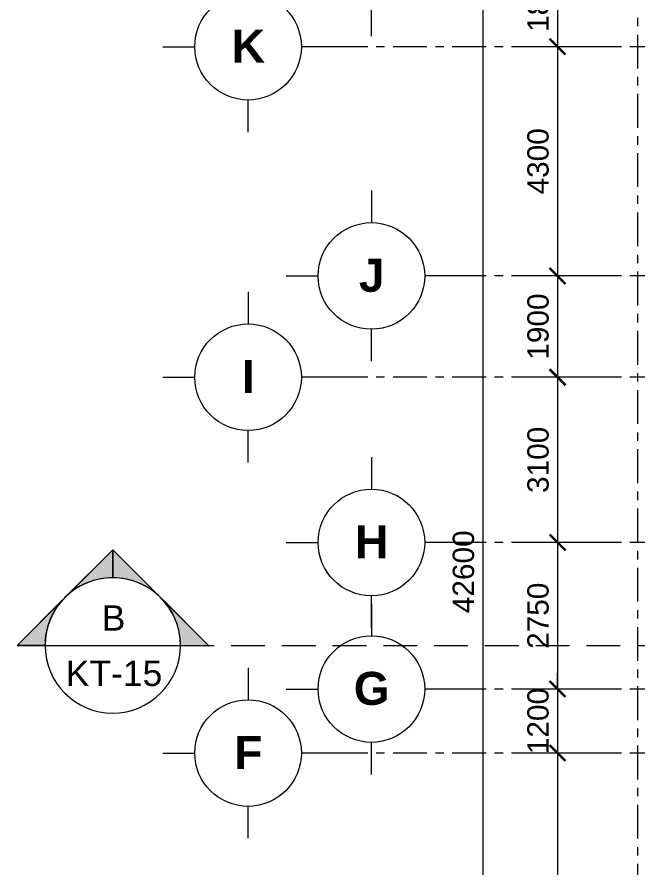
# Model space of a CAD drawing. Header units: millimetres. Extents: x -20144 to 117583, y -11426 to 48263.
# Drawn here: x -20144 to -8490, y 15744 to 31707 of the extents above; entities that cross this region are included whole.
import ezdxf

# ---------------------------------------------------------------- set-up
doc = ezdxf.new("R2010")
doc.units = ezdxf.units.MM
doc.linetypes.add('Grid Line', pattern=[22.225, 12.7, -3.175, 3.175, -3.175])
doc.linetypes.add('HIDDEN2', pattern=[4.7625, 3.175, -1.5875])
for name, color, linetype, lineweight in [('DIM', 1, 'Continuous', 5), ('G-ANNO-SYMB', 111, 'Continuous', 5), ('KH', 6, 'Continuous', 5), ('KI-HIEU-1', 151, 'Continuous', 9), ('NET THAY 1', 41, 'Continuous', 5), ('NET THAY 2', 55, 'Continuous', 5), ('TRUC', 225, 'Continuous', 5)]:
    doc.layers.add(name, color=color, linetype=linetype, lineweight=lineweight)
doc.styles.add('Arial', font='arial.ttf', dxfattribs={"height": 360})
doc.styles.add('Arial_B', font='arialbd.ttf', dxfattribs={"height": 619.047619})
doc.styles.add('TA1', font='arial.ttf')
doc.dimstyles.new('D_200_KTx2', dxfattribs={"dimtxt": 400, "dimasz": 300, "dimexe": 300, "dimexo": 300, "dimgap": 160, "dimtad": 1, "dimdec": 0, "dimzin": 9, "dimtxsty": 'TA1', "dimblk": 'ARCHTICK', "dimcen": 1, "dimdle": 300, "dimclrd": 256, "dimclre": 256, "dimclrt": 7, "dimadec": 0, "dimazin": 0, "dimtfac": 1, "dimtdec": 0, "dimtix": 1, "dimtmove": 1, "dimatfit": 3, "dimldrblk": 'ARCHTICK', "dimfxl": 1, "dimtolj": 1, "dimtzin": 0, "dimlwd": -1, "dimlwe": -1, "dimarcsym": 0})

# ---------------------------------------------------------------- blocks, each defined once
blk = doc.blocks.new('Railing - NBS_RailInfillPnl_Post-720245-MẶT BẰNG TẦNG 24')
at = {"layer": 'NET THAY 2'}
for p, q in [((-13, -5), (-13, 5)), ((13, 5), (-13, 5)), ((13, 5), (13, -5)), ((-13, -5), (13, -5))]:
    blk.add_line(p, q, dxfattribs=at)
blk = doc.blocks.new('Railing - NBS_RailInfillPnl_Post-721024-MẶT BẰNG TẦNG 24')
at = {"layer": 'NET THAY 2'}
for p, q in [((-13, -5), (-13, 5)), ((13, 5), (13, -5))]:
    blk.add_line(p, q, dxfattribs=at)
blk = doc.blocks.new('Railing - Railing-542844-MẶT BẰNG TẦNG 24')
at = {"layer": 'NET THAY 1'}
for p, q in [((4426, 42600), (1651, 42600)), ((2489, 42540), (1651, 42540)), ((1651, 42473), (4426, 42473)), ((4426, 42473), (1651, 42473)), ((3489, 42540), (2502, 42540)), ((4426, 42540), (3502, 42540)), ((4426, 42600), (4426, 42581)), ((4426, 42559), (4426, 42540)), ((4426, 42540), (4426, 42530)), ((4426, 42530), (4426, 42485)), ((4426, 42485), (4426, 42473)), ((1351, 42400), (-6149, 42400)), ((-5311, 42340), (-6149, 42340)), ((-4311, 42340), (-5298, 42340)), ((-3311, 42340), (-4298, 42340)), ((-2311, 42340), (-3298, 42340)), ((-1311, 42340), (-2298, 42340)), ((-311, 42340), (-1298, 42340)), ((689, 42340), (-298, 42340)), ((1351, 42340), (702, 42340)), ((-6149, 42273), (1351, 42273)), ((1351, 42273), (-6149, 42273)), ((-8499, 42100), (-8499, 33100)), ((-8439, 42100), (-8439, 41379)), ((-8372, 33100), (-8372, 42100)), ((-8372, 42100), (-8372, 33100)), ((-8439, 41366), (-8439, 40379)), ((-8439, 40366), (-8439, 39379)), ((-8439, 39366), (-8439, 38379)), ((-8439, 38366), (-8439, 37379)), ((-8439, 37366), (-8439, 36379)), ((-8439, 36366), (-8439, 35379)), ((-8439, 35366), (-8439, 34379)), ((-8439, 34366), (-8439, 33379)), ((-8439, 33366), (-8439, 33100)), ((-1772, 32927), (-6149, 32927)), ((-6149, 32927), (-1772, 32927)), ((-1772, 31127), (-1772, 32927)), ((-1772, 32927), (-1772, 31127)), ((-5856, 32860), (-6149, 32860)), ((-6149, 32800), (-1899, 32800)), ((-4856, 32860), (-5843, 32860)), ((-3856, 32860), (-4843, 32860)), ((-2856, 32860), (-3843, 32860)), ((-1839, 32860), (-2843, 32860)), ((-1899, 32800), (-1899, 31000)), ((-1839, 32860), (-1839, 31979)), ((-1839, 31966), (-1839, 31060)), ((-1899, 31000), (1351, 31000)), ((-1839, 31060), (-1656, 31060)), ((1351, 31127), (-1772, 31127)), ((-1772, 31127), (1351, 31127)), ((-1643, 31060), (-656, 31060)), ((-643, 31060), (344, 31060)), ((357, 31060), (1344, 31060))]:
    blk.add_line(p, q, dxfattribs=at)
for points, knots in [([(-1784, 32915), (-1783, 32916), (-1782, 32918), (-1780, 32920), (-1779, 32921), (-1778, 32922), (-1777, 32923), (-1776, 32923), (-1775, 32924), (-1775, 32925), (-1774, 32925), (-1773, 32926), (-1773, 32927), (-1772, 32927), (-1772, 32927)], [-1, -1, -1, -1, -0.833333, -0.75, -0.666667, -0.625, -0.583333, -0.5, -0.458333, -0.416667, -0.333333, -0.25, -0.166667, 0, 0, 0, 0]), ([(-1839, 32860), (-1839, 32860), (-1839, 32860), (-1839, 32861), (-1838, 32861), (-1838, 32862), (-1837, 32863), (-1836, 32863), (-1836, 32864), (-1835, 32864), (-1834, 32865), (-1833, 32866), (-1832, 32868), (-1830, 32869), (-1829, 32870)], [-1, -1, -1, -1, -0.833333, -0.75, -0.666667, -0.583333, -0.541667, -0.5, -0.416667, -0.375, -0.333333, -0.25, -0.166667, 0, 0, 0, 0]), ([(-1829, 31070), (-1830, 31069), (-1832, 31068), (-1833, 31066), (-1834, 31065), (-1835, 31064), (-1836, 31064), (-1836, 31063), (-1837, 31062), (-1838, 31062), (-1838, 31061), (-1839, 31061), (-1839, 31060), (-1839, 31060), (-1839, 31060)], [0, 0, 0, 0, 0.166667, 0.25, 0.333333, 0.375, 0.416667, 0.5, 0.541667, 0.583333, 0.666667, 0.75, 0.833333, 1, 1, 1, 1]), ([(-1772, 31127), (-1772, 31127), (-1773, 31127), (-1773, 31126), (-1774, 31125), (-1775, 31125), (-1775, 31124), (-1776, 31123), (-1777, 31122), (-1778, 31121), (-1779, 31120), (-1780, 31119), (-1782, 31118), (-1783, 31116), (-1784, 31115)], [0, 0, 0, 0, 0.166667, 0.25, 0.333333, 0.416667, 0.458333, 0.5, 0.583333, 0.666667, 0.708333, 0.75, 0.833333, 1, 1, 1, 1])]:
    blk.add_open_spline(points, degree=3, knots=knots, dxfattribs=at)
for name, p, rotation in [('Railing - NBS_RailInfillPnl_Post-720245-MẶT BẰNG TẦNG 24', (1381, 42570), 180), ('Railing - NBS_RailInfillPnl_Post-721024-MẶT BẰNG TẦNG 24', (2903, 42570), 90), ('Railing - NBS_RailInfillPnl_Post-720245-MẶT BẰNG TẦNG 24', (-8469, 42370), 180), ('Railing - NBS_RailInfillPnl_Post-721024-MẶT BẰNG TẦNG 24', (-4529, 42370), 90), ('Railing - NBS_RailInfillPnl_Post-721024-MẶT BẰNG TẦNG 24', (-2559, 42370), 90), ('Railing - NBS_RailInfillPnl_Post-721024-MẶT BẰNG TẦNG 24', (-589, 42370), 90), ('Railing - NBS_RailInfillPnl_Post-720245-MẶT BẰNG TẦNG 24', (1381, 42370), 90), ('Railing - NBS_RailInfillPnl_Post-721024-MẶT BẰNG TẦNG 24', (-8469, 40462), 180), ('Railing - NBS_RailInfillPnl_Post-721024-MẶT BẰNG TẦNG 24', (-8469, 38554), 180), ('Railing - NBS_RailInfillPnl_Post-721024-MẶT BẰNG TẦNG 24', (-8469, 36646), 180), ('Railing - NBS_RailInfillPnl_Post-721024-MẶT BẰNG TẦNG 24', (-8469, 34738), 180), ('Railing - NBS_RailInfillPnl_Post-720245-MẶT BẰNG TẦNG 24', (-8469, 32830), 270), ('Railing - NBS_RailInfillPnl_Post-721024-MẶT BẰNG TẦNG 24', (-4069, 32830), 270), ('Railing - NBS_RailInfillPnl_Post-720245-MẶT BẰNG TẦNG 24', (-1869, 32830), 180), ('Railing - NBS_RailInfillPnl_Post-720245-MẶT BẰNG TẦNG 24', (-1869, 31030), 270), ('Railing - NBS_RailInfillPnl_Post-721024-MẶT BẰNG TẦNG 24', (-259, 31030), 270)]:
    blk.add_blockref(name, p, dxfattribs=dict(rotation=rotation))
blk = doc.blocks.new('_ARCHTICK')
at = {"color": 0, "linetype": 'ByBlock', "const_width": 0.15}
blk.add_lwpolyline([(-0.5, -0.5), (0.5, 0.5)], dxfattribs=at)
blk = doc.blocks.new('*D277')
at = {"layer": 'Defpoints', "color": 0, "transparency": 16777216}
for p in [(-8499, 32950), (-9999, 31150), (-8499, 31150)]:
    blk.add_point(p, dxfattribs=at)
at = {"layer": 'DIM', "transparency": 16777216}
for p, q in [((-9999, 33250), (-9999, 30850)), ((-8799, 32950), (-10299, 32950)), ((-8799, 31150), (-10299, 31150))]:
    blk.add_line(p, q, dxfattribs=at)
at = {"layer": 'DIM', "transparency": 16777216, "xscale": 300, "yscale": 300, "zscale": 300}
for p, rotation in [((-9999, 32950), 90), ((-9999, 31150), 270)]:
    blk.add_blockref('_ARCHTICK', p, dxfattribs=dict(at, rotation=rotation))
at = {"layer": 'DIM', "color": 7, "transparency": 16777216, "insert": (-10364, 32050), "char_height": 400, "attachment_point": 5, "rotation": 90, "style": 'TA1'}
blk.add_mtext('\\A1;1800', dxfattribs=at)
blk = doc.blocks.new('*D278')
at = {"layer": 'Defpoints', "color": 0, "transparency": 16777216}
for p in [(-8499, 31150), (-9999, 26850), (-8499, 26850)]:
    blk.add_point(p, dxfattribs=at)
at = {"layer": 'DIM', "transparency": 16777216}
for p, q in [((-9999, 31450), (-9999, 26550)), ((-8799, 31150), (-10299, 31150)), ((-8799, 26850), (-10299, 26850))]:
    blk.add_line(p, q, dxfattribs=at)
at = {"layer": 'DIM', "transparency": 16777216, "xscale": 300, "yscale": 300, "zscale": 300}
for p, rotation in [((-9999, 31150), 90), ((-9999, 26850), 270)]:
    blk.add_blockref('_ARCHTICK', p, dxfattribs=dict(at, rotation=rotation))
at = {"layer": 'DIM', "color": 7, "transparency": 16777216, "insert": (-10364, 29000), "char_height": 400, "attachment_point": 5, "rotation": 90, "style": 'TA1'}
blk.add_mtext('\\A1;4300', dxfattribs=at)
blk = doc.blocks.new('*D279')
at = {"layer": 'Defpoints', "color": 0, "transparency": 16777216}
for p in [(-8499, 26850), (-9999, 24950), (-8499, 24950)]:
    blk.add_point(p, dxfattribs=at)
at = {"layer": 'DIM', "transparency": 16777216}
for p, q in [((-9999, 27150), (-9999, 24650)), ((-8799, 26850), (-10299, 26850)), ((-8799, 24950), (-10299, 24950))]:
    blk.add_line(p, q, dxfattribs=at)
at = {"layer": 'DIM', "transparency": 16777216, "xscale": 300, "yscale": 300, "zscale": 300}
for p, rotation in [((-9999, 26850), 90), ((-9999, 24950), 270)]:
    blk.add_blockref('_ARCHTICK', p, dxfattribs=dict(at, rotation=rotation))
at = {"layer": 'DIM', "color": 7, "transparency": 16777216, "insert": (-10364, 25900), "char_height": 400, "attachment_point": 5, "rotation": 90, "style": 'TA1'}
blk.add_mtext('\\A1;1900', dxfattribs=at)
blk = doc.blocks.new('*D280')
at = {"layer": 'Defpoints', "color": 0, "transparency": 16777216}
for p in [(-8499, 24950), (-9999, 21850), (-8499, 21850)]:
    blk.add_point(p, dxfattribs=at)
at = {"layer": 'DIM', "transparency": 16777216}
for p, q in [((-9999, 25250), (-9999, 21550)), ((-8799, 24950), (-10299, 24950)), ((-8799, 21850), (-10299, 21850))]:
    blk.add_line(p, q, dxfattribs=at)
at = {"layer": 'DIM', "transparency": 16777216, "xscale": 300, "yscale": 300, "zscale": 300}
for p, rotation in [((-9999, 24950), 90), ((-9999, 21850), 270)]:
    blk.add_blockref('_ARCHTICK', p, dxfattribs=dict(at, rotation=rotation))
at = {"layer": 'DIM', "color": 7, "transparency": 16777216, "insert": (-10364, 23400), "char_height": 400, "attachment_point": 5, "rotation": 90, "style": 'TA1'}
blk.add_mtext('\\A1;3100', dxfattribs=at)
blk = doc.blocks.new('*D281')
at = {"layer": 'Defpoints', "color": 0, "transparency": 16777216}
for p in [(-8499, 21850), (-9999, 19100), (-8499, 19100)]:
    blk.add_point(p, dxfattribs=at)
at = {"layer": 'DIM', "transparency": 16777216}
for p, q in [((-9999, 22150), (-9999, 18800)), ((-8799, 21850), (-10299, 21850)), ((-8799, 19100), (-10299, 19100))]:
    blk.add_line(p, q, dxfattribs=at)
at = {"layer": 'DIM', "transparency": 16777216, "xscale": 300, "yscale": 300, "zscale": 300}
for p, rotation in [((-9999, 21850), 90), ((-9999, 19100), 270)]:
    blk.add_blockref('_ARCHTICK', p, dxfattribs=dict(at, rotation=rotation))
at = {"layer": 'DIM', "color": 7, "transparency": 16777216, "insert": (-10364, 20475), "char_height": 400, "attachment_point": 5, "rotation": 90, "style": 'TA1'}
blk.add_mtext('\\A1;2750', dxfattribs=at)
blk = doc.blocks.new('*D282')
at = {"layer": 'Defpoints', "color": 0, "transparency": 16777216}
for p in [(-8499, 19100), (-9999, 17900), (-8499, 17900)]:
    blk.add_point(p, dxfattribs=at)
at = {"layer": 'DIM', "transparency": 16777216}
for p, q in [((-9999, 19100), (-9999, 19400)), ((-8799, 19100), (-10299, 19100)), ((-9999, 19100), (-9999, 17900)), ((-8799, 17900), (-10299, 17900)), ((-9999, 17900), (-9999, 17600))]:
    blk.add_line(p, q, dxfattribs=at)
at = {"layer": 'DIM', "transparency": 16777216, "xscale": 300, "yscale": 300, "zscale": 300}
for p, rotation in [((-9999, 19100), 270), ((-9999, 17900), 90)]:
    blk.add_blockref('_ARCHTICK', p, dxfattribs=dict(at, rotation=rotation))
at = {"layer": 'DIM', "color": 7, "transparency": 16777216, "insert": (-10364, 18500), "char_height": 400, "attachment_point": 5, "rotation": 90, "style": 'TA1'}
blk.add_mtext('\\A1;1200', dxfattribs=at)
blk = doc.blocks.new('*D283')
at = {"layer": 'Defpoints', "color": 0, "transparency": 16777216}
for p in [(-8499, 17900), (-9999, 11450), (-8499, 11450)]:
    blk.add_point(p, dxfattribs=at)
at = {"layer": 'DIM', "transparency": 16777216}
for p, q in [((-9999, 18200), (-9999, 11150)), ((-8799, 17900), (-10299, 17900)), ((-8799, 11450), (-10299, 11450))]:
    blk.add_line(p, q, dxfattribs=at)
at = {"layer": 'DIM', "transparency": 16777216, "xscale": 300, "yscale": 300, "zscale": 300}
for p, rotation in [((-9999, 17900), 90), ((-9999, 11450), 270)]:
    blk.add_blockref('_ARCHTICK', p, dxfattribs=dict(at, rotation=rotation))
at = {"layer": 'DIM', "color": 7, "transparency": 16777216, "insert": (-10364, 14675), "char_height": 400, "attachment_point": 5, "rotation": 90, "style": 'TA1'}
blk.add_mtext('\\A1;6450', dxfattribs=at)
blk = doc.blocks.new('*D287')
at = {"layer": 'Defpoints', "color": 0, "transparency": 16777216}
for p in [(-8499, 42600), (-11399, 0), (-8499, 0)]:
    blk.add_point(p, dxfattribs=at)
at = {"layer": 'DIM', "transparency": 16777216}
for p, q in [((-11399, 42900), (-11399, -300)), ((-8799, 42600), (-11699, 42600)), ((-8799, 0), (-11699, 0))]:
    blk.add_line(p, q, dxfattribs=at)
at = {"layer": 'DIM', "transparency": 16777216, "xscale": 300, "yscale": 300, "zscale": 300}
for p, rotation in [((-11399, 42600), 90), ((-11399, 0), 270)]:
    blk.add_blockref('_ARCHTICK', p, dxfattribs=dict(at, rotation=rotation))
at = {"layer": 'DIM', "color": 7, "transparency": 16777216, "insert": (-11764, 21300), "char_height": 400, "attachment_point": 5, "rotation": 90, "style": 'TA1'}
blk.add_mtext('\\A1;42600', dxfattribs=at)
blk = doc.blocks.new('Grid - FamilyAL-KH TRUC-550400-MẶT BẰNG HẦM 2')
at = {"layer": 'KH'}
for p, q in [((0, 7), (0, 4)), ((-8, -1), (-5, -1)), ((8, -1), (5, -1)), ((0, -9), (0, -6))]:
    blk.add_line(p, q, dxfattribs=at)
blk.add_circle((0, -1), 5, dxfattribs=at)
blk = doc.blocks.new('Section - Section Head - Filled-317961-MẶT BẰNG TẦNG 1')
at = {"layer": 'G-ANNO-SYMB'}
h = blk.add_hatch(color=256, dxfattribs=at)
edge = h.paths.add_edge_path(flags=0)
edge.add_line((-10.84, 4.49), (-6.35, 8.98))
edge.add_line((-6.35, 8.98), (-6.35, 6.35))
edge.add_arc((-6.35, 0), 6.35, 90, 135)
h = blk.add_hatch(color=256, dxfattribs=at)
edge = h.paths.add_edge_path(flags=0)
edge.add_arc((-6.35, 0), 6.35, 45, 90)
edge.add_line((-6.35, 6.35), (-6.35, 8.98))
edge.add_line((-6.35, 8.98), (-1.86, 4.49))
h = blk.add_hatch(color=256, dxfattribs=at)
edge = h.paths.add_edge_path(flags=0)
edge.add_arc((-6.35, 0), 6.358, 137.9216, 180)
edge.add_line((-12.708, 0), (-15.33, 0))
edge.add_line((-15.33, 0), (-11.069, 4.261))
h = blk.add_hatch(color=256, dxfattribs=at)
edge = h.paths.add_edge_path(flags=0)
edge.add_line((-1.631, 4.261), (2.63, 0))
edge.add_line((2.63, 0), (0.008, 0))
edge.add_arc((-6.35, 0), 6.358, 0, 42.0784)
for p, q in [((-6.35, 8.98), (-15.33, 0)), ((-6.35, 8.98), (-10.84, 4.49)), ((-6.35, 8.98), (2.63, 0)), ((-6.35, 6.35), (-6.35, 8.98)), ((-1.86, 4.49), (-6.35, 8.98)), ((-6.35, 8.98), (-6.35, 6.35)), ((-11.069, 4.261), (-15.33, 0)), ((2.63, 0), (-1.631, 4.261)), ((-15.33, 0), (-12.708, 0)), ((0.008, 0), (2.63, 0)), ((-12.7, 0), (-15.33, 0)), ((0, 0), (2.63, 0))]:
    blk.add_line(p, q, dxfattribs=at)
for radius, start, end in [(6.35, 360, 180), (6.35, 90, 135), (6.35, 45, 90), (6.358, 137.9216, 180), (6.358, 0, 42.0784), (6.35, 180, 360)]:
    blk.add_arc((-6.35, 0), radius, start, end, dxfattribs=at)

msp = doc.modelspace()

# ---------------------------------------------------------------- linework, layer by layer
at = {"layer": 'G-ANNO-SYMB'}
msp.add_line((-19617.5, 19919), (-17077.5, 19919), dxfattribs=at)
at = {"layer": 'KI-HIEU-1', "linetype": 'HIDDEN2', "ltscale": 200}
msp.add_line((-17077.5, 19919), (42526.6, 19919), dxfattribs=at)
at = {"layer": 'TRUC', "linetype": 'Grid Line', "ltscale": 50}
for p, q in [((-8499.5, 43599.9), (-8499.5, -4500.1)), ((42000.5, 31149.9), (-14407, 31149.9)), ((42000.5, 26849.9), (-12092.4, 26849.9)), ((42000.5, 24949.9), (-14407, 24949.9)), ((42000.5, 21849.9), (-12092.4, 21849.9)), ((42000.5, 19099.9), (-12092.4, 19099.9)), ((42000.5, 17899.9), (-14407, 17899.9))]:
    msp.add_line(p, q, dxfattribs=at)

# ---------------------------------------------------------------- block references
at = {"lineweight": 9}
msp.add_blockref('Railing - Railing-542844-MẶT BẰNG TẦNG 24', (0, 0), dxfattribs=at)
at = {"lineweight": 5, "xscale": 200.0000000000002, "yscale": 200.0000000000002, "zscale": 200.0000000000002, "rotation": 90}
for p in [(-13692.4, 32949.9), (-16007, 31149.9), (-13692.4, 26849.9), (-16007, 24949.9), (-13692.4, 21849.9), (-13692.4, 19099.9), (-16007, 17899.9)]:
    msp.add_blockref('Grid - FamilyAL-KH TRUC-550400-MẶT BẰNG HẦM 2', p, dxfattribs=at)
at = {"layer": 'G-ANNO-SYMB', "xscale": 199.9999999999999, "yscale": 199.9999999999999, "zscale": 199.9999999999999}
msp.add_blockref('Section - Section Head - Filled-317961-MẶT BẰNG TẦNG 1', (-17077.5, 19919), dxfattribs=at)

# ---------------------------------------------------------------- texts
at = {"layer": 'G-ANNO-SYMB', "attachment_point": 2, "line_spacing_factor": 0.941778, "style": 'Arial'}
for s, insert, char_height, width in [('B', (-18331.2, 20672.3), 476.2, 443.133), ('KT-15', (-18323.2, 19633.2), 476.25, 2240.682)]:
    msp.add_mtext(s, dxfattribs=dict(at, insert=insert, char_height=char_height, width=width))
at = {"layer": 'KH', "char_height": 619.048, "attachment_point": 2, "line_spacing_factor": 0.941778, "style": 'Arial_B'}
for s, insert, width in [('\\fArial|b1|i0|c0|p34|;K', (-15801.9, 31472.4), 727.186), ('\\fArial|b1|i0|c0|p34|;J', (-13487.2, 27172.4), 558.244), ('\\fArial|b1|i0|c0|p34|;I', (-15801.9, 25272.4), 279.122), ('\\fArial|b1|i0|c0|p34|;H', (-13487.2, 22172.4), 727.186), ('\\fArial|b1|i0|c0|p34|;G', (-13487.2, 19422.4), 785.949), ('\\fArial|b1|i0|c0|p34|;F', (-15801.9, 18222.4), 617.007)]:
    msp.add_mtext(s, dxfattribs=dict(at, insert=insert, width=width))

# ---------------------------------------------------------------- dimensions: what is measured, and where the dimension line sits
at = {"layer": 'DIM'}
for base, p1, p2, picture, middle in [((-11399.5, -0.1), (-8499.5, 42599.9), (-8499.5, -0.1), '*D287', (-11763.7, 21299.9)), ((-9999.5, 31149.9), (-8499.5, 32949.9), (-8499.5, 31149.9), '*D277', (-10363.7, 32049.9)), ((-9999.5, 26849.9), (-8499.5, 31149.9), (-8499.5, 26849.9), '*D278', (-10363.8, 28999.9)), ((-9999.5, 24949.9), (-8499.5, 26849.9), (-8499.5, 24949.9), '*D279', (-10363.7, 25899.9)), ((-9999.5, 21849.9), (-8499.5, 24949.9), (-8499.5, 21849.9), '*D280', (-10363.8, 23399.9)), ((-9999.5, 19099.9), (-8499.5, 21849.9), (-8499.5, 19099.9), '*D281', (-10363.7, 20474.9)), ((-9999.5, 17899.9), (-8499.5, 19099.9), (-8499.5, 17899.9), '*D282', (-10363.7, 18499.9)), ((-9999.5, 11449.9), (-8499.5, 17899.9), (-8499.5, 11449.9), '*D283', (-10363.7, 14674.9))]:
    dim = msp.add_linear_dim(base=base, p1=p1, p2=p2, angle=90, dimstyle='D_200_KTx2', dxfattribs=at)
    dim.commit()
    dim.dimension.update_dxf_attribs({"geometry": picture, "text_midpoint": middle})

doc.saveas('drawing.dxf')
